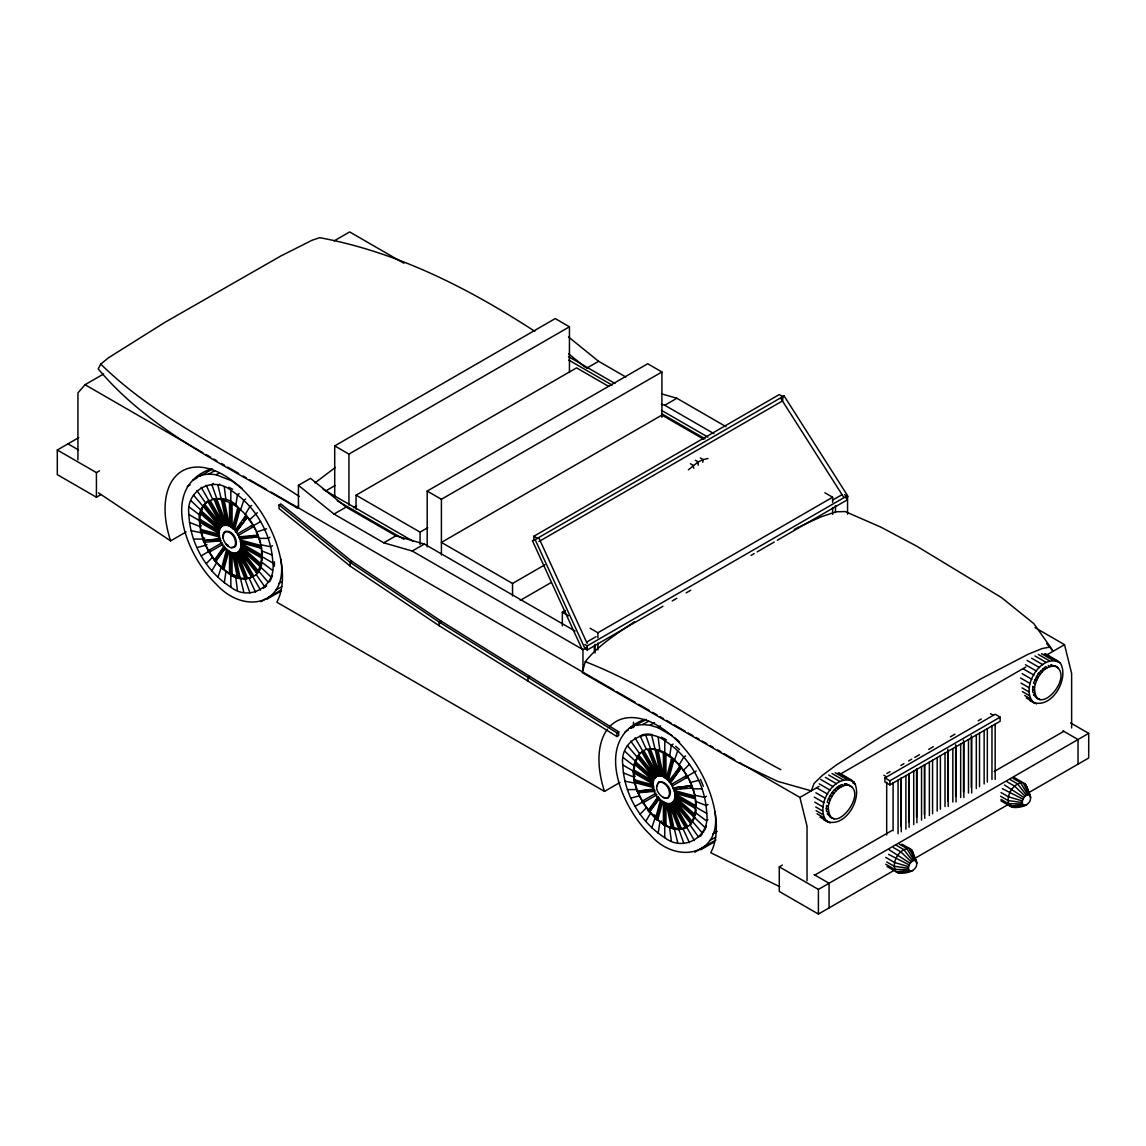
<?xml version="1.0" encoding="UTF-8"?>
<svg xmlns="http://www.w3.org/2000/svg" width="1146" height="1146" viewBox="0 0 1146 1146"><rect width="100%" height="100%" fill="white"/><g stroke="black" fill="none" stroke-linecap="round" stroke-linejoin="round"><path stroke-width="1.5" d="M188.889 514.482C185.351 491.047 212.339 475.461 230.862 490.244C255.343 505.758 271.645 533.979 272.834 562.944C276.372 586.38 249.384 601.951 230.862 587.167C206.38 571.668 190.078 543.433 188.889 514.482L219.473 532.217M238.497 507.678C225.261 490.617 195.336 498.61 199.562 522.204L219.473 533.692M199.92 520.442C199.948 512.849 202.212 504.355 209.088 500.172M263.379 588.256L266.588 585.764L264.812 586.795L256.174 574.576C273.794 545.94 246.075 497.908 212.468 498.854L206.194 485.259M262.219 560.652L262.219 552.171M274.295 566.282L274.496 563.374M622.794 764.984C619.241 741.548 646.229 725.977 664.766 740.76C689.247 756.26 705.535 784.494 706.724 813.445C710.276 836.881 683.288 852.466 664.766 837.683C640.27 822.169 623.983 793.949 622.794 764.984L653.378 782.732M698.716 837.311L690.078 825.077C707.197 796.914 681.798 753.567 650.556 748.811L645.699 735.044L647.49 734.013L652.045 734.471M696.224 809.792L695.264 815.751M827.67 822.04C812.929 807.758 834.89 771.057 853.942 781.987C864.127 798.59 843.012 832.283 823.516 819.634M828.257 812.371L826.481 811.339L826.481 805.409L828.257 806.44C829.346 843.17 874.513 787.904 844.416 783.979L850.475 785.827M1033.95 702.942C1019.209 688.66 1041.17 651.959 1060.222 662.889C1070.407 679.492 1049.292 713.184 1029.796 700.55M1034.537 693.273L1032.761 692.241L1032.761 686.311L1034.537 687.342C1034.709 720.906 1076.137 676.914 1054.965 665.711M222.854 535.941L223.714 532.732C230.604 526.931 238.941 539.823 235.517 546.126C229.558 551.484 222.739 541.686 222.854 535.941L224.43 532.331L223.714 532.732M235.517 546.126L234.801 546.527C237.637 540.468 231.807 530.24 224.731 531.787L225.447 531.386M224.1 524.653C237.265 523.908 250.014 552.959 232.738 553.719C221.035 550.309 210.864 527.633 226.593 523.221M656.758 786.443C658.449 775.498 671.771 786.228 670.267 793.433C668.576 804.377 655.268 793.648 656.758 786.443L657.475 786.041M667.688 797.988C672.831 792.559 665.898 780.555 658.635 782.303M673.547 802.1C680.781 791.084 662.001 765.514 652.704 780.082C649.796 791.915 664.351 812.07 676.04 800.653M911.328 871.261L909.193 870.702C906.844 866.748 910.569 860.317 915.153 860.374L916.098 860.918C919.923 870.888 905.254 874.326 898.12 872.908L887.104 866.548M1025.14 805.552L1023.006 804.993C1020.656 801.054 1024.381 794.608 1028.965 794.665L1029.91 795.209C1033.735 805.18 1019.066 808.618 1011.918 807.199L1000.902 800.839M224.301 582.784L225.963 571.582C210.692 559.291 200.249 540.382 199.562 520.642L200.837 519.983L219.23 530.598M235.761 505.844L237.423 494.642L239.199 493.611M658.191 833.285L659.867 822.083L661.643 821.066M669.651 756.346L671.327 745.144L673.103 744.112M702.77 462.253L703.186 459.589L707.984 458.5M828.257 806.44C830.105 797.115 836.322 787.073 846.206 785.01M1034.537 687.342C1036.399 677.429 1045.08 663.376 1056.755 666.743M261.746 563.617C260.214 579.418 240.474 583.142 229.515 574.074L229.515 551.068M211.007 468.857C158.177 487.895 187.357 556.97 216.179 584.102C243.668 614.743 288.219 605.776 280.856 559.262M644.912 719.373C592.067 738.396 621.261 807.486 650.083 834.603C675.366 864.6 722.295 856.449 714.86 811.325M219.674 530.598L200.435 513.537L200.765 512.305L202.054 511.56L220.003 527.489M200.435 513.537L202.054 511.56M228.856 550.839L224.129 568.473L222.854 569.218L221.608 568.115L226.765 548.877M237.451 509.025L232.294 528.263L233.526 529.366L238.683 510.128L239.958 509.383L238.726 508.294L237.451 509.025L238.683 510.128M237.437 513.093L238.726 508.294M222.854 569.218L228.011 549.98M234.815 528.621L239.958 509.383M240.617 547.645L240.288 548.877L259.526 565.938L261.145 563.961L241.906 546.9L240.617 547.645L259.856 564.706L259.526 565.938M241.562 548.132L241.906 546.9M634.669 762.806L653.908 779.867L653.578 781.114L634.34 764.053L634.669 762.806L635.944 762.076L653.908 777.991M635.944 762.076L634.34 764.053M660.669 799.392L655.512 818.631L656.744 819.719L658.033 818.989L662.76 801.355M671.341 759.54L666.184 778.779L667.43 779.867L672.587 760.629L673.862 759.898L672.63 758.795L671.341 759.54L672.587 760.629M669.622 770.026L670.911 765.213M656.744 819.719L661.901 800.481M668.705 779.137L673.862 759.898M674.192 799.392L693.43 816.439L695.035 814.477L675.796 797.415L675.467 798.647L679.32 802.057M693.43 816.439L695.035 814.477M298.59 505.2L297.716 508.323C228.527 466.537 151.229 432.142 98.198 368.897L100.762 364.084L108.44 357.81L164.738 322.456L280.813 256.002L312.013 240.273L319.705 237.68C397.676 252.048 468.886 288.463 534.795 331.337M634.44 621.777C617.064 633.681 598.541 644.94 585.291 661.657L582.254 672.587L738.74 762.935L777.862 781.414L811.282 790.855L814.047 783.434L822.341 775.427L836.236 765.055L883.108 735.36L932.214 706.667L981.32 678.647L1028.191 654.223L1042.072 648.564L1050.366 646.989L1053.131 651.229L1046.585 643.508M217.898 577.312L221.192 567.499M240.531 509.927L243.826 500.114L245.602 499.083M651.788 827.813L655.082 818C639.067 802.042 622.335 768.909 642.978 750.687M674.435 760.428L677.73 750.616M843.728 785.569L841.952 784.537C834.546 787.546 829.632 794.737 827.226 802.128L829.002 803.16M1047.444 667.66L1045.668 666.628L1038.362 673.418L1033.506 683.03L1035.282 684.062M270.657 579.876L271.917 577.097M657.689 784.251L659.337 781.887M694.877 817.37L690.436 824.876L683.159 829.074L689.434 842.668M704.561 830.392L706.452 826.209L704.675 827.24L694.519 817.571M211.809 570.894L216.651 562.7M245.072 514.712L249.914 506.532L251.69 505.501M645.699 821.396L650.556 813.216M678.962 765.227L683.818 757.048L685.595 756.016M220.591 528.077L203.343 506.618L203.974 505.715L205.263 504.971L221.436 525.083M205.263 504.971L203.343 506.618M225.647 548.075L215.405 561.569L214.302 560.193L224.258 546.026M234.93 530.842L244.886 516.674L246.161 515.929L247.278 517.319L236.033 532.217L247.278 517.319M216.58 558.03L222.553 549.536M237.208 528.678L241.19 523.02M243.181 520.184L246.161 515.929M215.405 561.569L225.361 547.401M239.07 551.068L256.317 572.527L258.237 570.88L240.989 549.421L239.715 550.166L256.962 571.61M258.237 570.88L256.317 572.527M637.233 757.134L639.153 755.486L656.414 776.945L654.481 778.592L637.233 757.134L639.153 755.486M659.552 798.59L649.309 812.07L648.206 810.695L658.162 796.527M681.182 767.82L669.937 782.732L668.834 781.357L680.065 766.445L681.182 767.82L671.212 781.987M653.464 804.291L648.206 810.695M655.455 801.455L658.449 797.201M673.103 776.358L668.834 781.357M676.083 772.118L680.065 766.445M649.309 812.07L659.265 797.903M672.974 801.584L690.221 823.043L692.141 821.381L674.894 799.937M692.141 821.381L690.221 823.043M639.797 753.151C624.169 777.189 642.82 809.893 663.892 824.332M700.493 836.279L702.212 834.03M103.613 373.983L85.048 384.712L77.928 392.92L77.928 459.804M206.194 563.674L212.468 557.328M249.255 520.098L257.306 512.72M640.098 814.176L646.358 807.83M683.159 770.599L689.434 764.253M688.388 469.817L698.186 461.91L703.186 459.589L700.335 457.956M314.978 482.896L335.334 467.468M781.816 397.418L784.036 395.8L848.054 496.419L845.834 498.037M334.174 240.875L349.645 231.936L403.922 263.265M100.991 494.585L96.422 497.235L57.3 474.645L57.3 450.006L78.788 437.6M57.3 450.006L96.422 472.596L99.473 470.834M192.757 480.403L197.141 477.868M200.077 476.177L212.554 468.972M187.213 486.577L190.136 484.887M196.367 477.323L202.298 474.888L208.973 474.014L214.818 470.634M208.973 474.014L216.179 474.731L219.115 473.04M213.586 483.497L211.809 484.529L216.651 498.309M219.674 484.113L217.898 485.13L221.192 498.754M214.302 499.756L216.694 498.911L226.65 524.582L225.361 525.326L224.258 525.427L214.302 499.756L216.694 498.911M201.452 510.156L202.513 509.54M221.608 500.272L224.129 499.857L229.286 525.054L228.011 525.785L222.854 500.601L221.608 500.272L226.765 525.455M222.854 500.601L224.129 499.857M200.306 514.998L201.367 514.382M229.515 526.429L229.515 503.438L230.79 502.693L230.862 490.244M229.515 503.438L230.79 504.168L232.065 503.438L232.065 526.429L230.79 525.685M334.718 496.877L334.718 445.894L555.223 318.588L569.447 326.796L569.447 372.522M98.527 492.88L170.611 540.883L186.082 531.945M229.988 573.831C213.887 563.288 203.243 545.195 200.306 526.315L201.367 525.699M220.003 537.173L200.765 532.016L200.435 530.397L201.725 529.653L219.359 534.38M200.765 532.016L202.054 531.271M201.452 532.489L202.513 531.873M334.718 445.894L348.943 454.103L569.447 326.796M204.747 537.99L202.971 539.021L193.473 539.121M298.433 507.907L298.433 485.317L310.523 478.34L346.092 507.091L395.886 535.827L424.335 544.049L575.063 631.059M221.235 540.769L203.974 542.316L203.343 540.654L220.147 538.534M203.974 542.316L205.263 541.571M205.893 545.124L206.968 544.508M279.051 504.928L280.827 503.911L351.965 561.397L440.881 620.946L618.697 731.821L618.697 735.517L616.92 736.549L439.09 625.673L350.189 566.124L279.051 508.623L279.051 504.928L350.189 562.428L439.09 621.977L616.92 732.853L616.92 736.549M223.069 537.975L223.57 535.526M222.152 542.688L208.071 550.825L208.973 552.386L223.055 544.264M237.236 533.979L252.607 525.112L253.51 526.673L238.139 535.554M201.18 555.839L208.73 551.484M252.994 525.928L260.529 521.573M226.063 544.192L228.312 545.41L227.596 545.811M325.722 490.918L334.99 485.575M230.919 547.731L234.5 547.057L233.784 547.473M266.588 528.807L256.174 532.088M214.302 560.193L215.577 559.449L216.694 560.824M256.317 535.927L257.592 535.196L258.237 536.844L239.715 539.121L239.07 537.474L256.317 535.927L256.962 537.574M241.176 545.897L243.668 544.465L243.41 542.044M270.026 537.273L268.25 538.305L258.752 538.405M221.608 568.115L222.897 567.37L224.129 568.473M259.526 546.227L260.801 545.482L261.145 547.1L259.856 547.845L240.617 542.688L240.288 541.07L259.526 546.227L259.856 547.845M356.048 509.211L356.048 495.172L576.553 367.866L608.569 386.345M272.547 545.754L270.771 546.785L260.629 544.722M229.515 574.074L230.79 573.329L232.065 574.074L232.065 552.845M262.019 555.294L242.093 543.806L240.818 544.536L260.729 556.039L262.019 555.294L262.019 556.784L260.729 557.515L240.818 546.026M298.433 485.317L334.002 514.067L346.092 507.091M586.508 368.281L598.613 361.305L625.773 376.977M232.065 574.074L230.79 574.805L225.963 571.582M353.57 507.707L356.65 505.916M231.22 574.647L236.105 577.025L237.179 576.409L233.512 574.619M232.294 552.444L237.451 577.641L239.958 577.226L235.159 553.719M259.856 564.706L261.145 563.961M237.451 577.641L239.958 577.226M234.93 552.916L244.886 578.587L247.278 577.742L237.938 553.69M244.886 578.587L247.278 577.742M274.61 561.912L272.834 562.944L262.162 556.784M272.547 575.707L270.771 576.725L260.629 567.055M270.026 581.266L268.25 582.297L258.752 571.209M427.186 546.828L427.186 491.075L647.691 363.755L661.915 371.977L661.915 417.287M278.922 583.4L281.859 581.71M275.942 590.018L281.787 586.637M260.844 601.707L265.227 599.172M268.164 597.481L280.641 590.276M266.774 599.286L281.429 590.82M427.186 491.075L441.411 499.284L661.915 371.977M334.002 514.067L383.795 542.817L395.886 535.827M351.965 561.397L350.189 562.428L350.189 566.124M356.048 495.172L420.066 532.131L427.773 527.69M383.795 542.817L412.245 551.025L424.335 544.049M661.414 404.28L664.766 405.24L676.856 398.264L726.063 426.67M533.878 540.353L533.878 536.242L779.28 394.568L782.833 396.616L782.833 399.352M782.833 396.616L537.431 538.291L533.878 536.242M538.978 541.514L782.833 400.728M703.658 439.205L661.915 415.096L441.411 542.402L512.534 583.472L544.923 564.777M520.255 600.375L551.083 582.569M562.328 625.902L562.328 612.222L565.422 610.431M590.161 628.295L597.897 632.75L832.626 497.235L832.626 502.363M586.766 642.061L596.035 636.703M832.483 500.186L841.751 494.843M529.781 676.384L528.005 677.415L528.005 681.111M584.861 644.525L587.225 645.9L846.851 496.003L846.851 500.1L777.317 540.253M412.245 551.025L582.956 649.596L585.978 647.848M584.861 648.636L587.225 649.997L662.947 606.277M672.229 600.934L676.856 598.255M686.139 592.897L690.766 590.219M751.045 555.423L754.125 553.633M757.22 551.856L774.223 542.044M616.92 732.853L618.697 731.821M625.186 731.75L628.123 730.059M631.045 728.369L633.982 726.679M630.257 727.825L646.459 719.473M636.202 725.404L642.863 724.53L648.722 721.149M642.863 724.53L650.083 725.246L654.481 722.711M650.083 725.246L657.675 727.524L660.612 725.833M638.651 755.687L636.875 756.718L627.363 745.631M658.162 775.928L648.206 750.258L649.481 749.527L650.584 749.427L660.554 775.097M666.542 739.729L664.766 740.76L664.766 753.08L665.969 753.939L665.969 776.945L664.694 777.676L663.405 776.945L663.405 753.939L664.694 753.208M648.206 750.258L650.584 749.427M636.775 759.841L634.999 760.872L624.842 751.203M655.512 750.773L658.033 750.372L663.19 775.556L661.901 776.3L660.669 775.971L655.512 750.773L658.033 750.372M635.629 764.697L633.853 765.714L623.309 757.707M653.12 781.114L634.741 770.499L633.466 771.229L633.466 772.705L653.378 784.208M633.466 772.705L634.741 771.974L634.741 770.499M663.405 753.939L664.694 754.684L665.969 753.939M170.611 540.883L170.568 540.754A82.985 47.917 60 0 1 221.192 473.642A82.985 47.917 60 0 1 278.893 597.825L276.888 602.237L604.501 791.399L619.986 782.46M634.196 776.816L635.271 776.2M634.34 780.899L653.578 786.056L653.908 787.674L634.669 782.517L634.34 780.899L635.615 780.168L653.249 784.895M634.669 782.517L635.944 781.787L635.615 780.168M655.641 775.899L658.133 774.452M660.741 775.441L663.233 774.008M637.233 791.17L654.481 789.637L655.125 791.284L637.878 792.817L637.233 791.17L654.037 789.05M666.643 778.836L669.121 777.403M656.056 793.204L641.961 801.326L642.877 802.902L656.959 794.765M671.141 784.494L686.497 775.613L687.414 777.189L672.043 786.056M635.085 806.354L642.634 801.999M686.884 776.444L696.209 771.057M672.974 787.975L691.496 785.698L692.141 787.345L690.852 788.09L673.604 789.623L672.974 787.975L691.496 785.698M663.162 797.53L665.525 797.831L664.809 798.246M694.705 795.997L675.467 790.84L674.192 791.585L693.43 796.742L694.705 795.997L695.035 797.616L693.76 798.361L674.521 793.204M666.356 798.39L668.39 797.573M674.679 799.579L677.171 798.146M655.44 817.8L656.515 817.184L654.237 814.792M706.452 796.255L704.675 797.287L694.519 795.238M664.766 837.683L664.694 802.315L663.405 801.584L663.405 824.576L664.694 823.845L665.969 824.576L665.969 803.346M694.634 806.555L695.909 805.81L695.909 807.285L694.634 808.03L674.722 796.527L674.722 795.052L694.634 806.555L694.634 808.03M665.969 824.576L664.694 825.321L663.405 824.576M707.984 804.549L706.208 805.566L695.665 801.412M671.427 826.71L669.651 827.741L664.766 825.364L655.082 818M666.184 802.959L671.341 828.143L672.63 827.412M671.341 828.143L673.862 827.741L669.049 804.234M676.212 828.143L674.435 829.174L669.651 827.741L671.327 840.878M668.834 803.432L678.79 829.088L681.182 828.257L671.843 804.191M678.79 829.088L681.182 828.257M707.984 819.705L706.208 820.737L695.665 812.715M703.931 831.781L702.154 832.813L692.642 821.725M712.826 833.916L717.224 831.38M709.832 840.519L715.691 837.139M694.734 852.223L704.991 846.307M705.75 845.863L716.006 839.946M700.679 849.788L713.858 842.181M739.428 762.52L799.908 797.43L819.046 786.385M840.147 774.209L1025.828 667.001M1045.94 655.383L1064.519 644.668L1071.625 673.404L1071.625 727.968M886.932 773.464L890.027 771.688M900.856 765.428L903.95 763.651M908.577 760.973L911.672 759.182M914.766 757.406L919.407 754.727M928.69 749.369L933.331 746.691M950.335 736.864L954.976 734.185M978.168 720.791L981.263 719.015M884.913 777.919L995.158 714.273L1000.143 717.138L1000.143 721.249L889.883 784.91L884.913 782.03L884.913 777.919L889.883 780.798L1000.143 717.138M894.023 870.401L818.402 914.064L779.28 891.473L779.28 866.834L782.331 865.072M814.849 875.043L892.161 830.406M994.212 771.487L1063.803 731.32M779.28 866.834L818.402 889.425L1088.7 733.368L1088.7 758.007L1028.549 792.731M915.668 857.91L1008.451 804.349M794.35 529.366L799.063 526.888M781.414 397.06L784.036 395.8M582.268 649.61L532.475 540.783L538.835 537.861L587.153 643.436M800.61 526.172L820.837 516.918L836.107 511.789L845.232 511.574L880.801 527.103L916.37 545.969L1001.733 597.754L1033.821 623.625L1050.366 646.989M532.475 540.783L534.967 539.666M587.382 647.246L584.89 648.364L535.096 539.537M253.352 576.839L245.43 578.902L236.105 577.025M646.716 749.155L642.634 750.888L635.085 737.823M687.242 827.34L678.962 829.618L674.435 829.174L677.73 842.797M1017.562 806.053L1014.597 807.228L1010.156 804.664M900.799 872.937L903.764 871.762M196.911 547.587L205.535 545.338M630.801 798.103L639.439 795.84M690.078 782.589L698.716 780.34M1011.918 807.199L1023.951 805.538M898.12 872.908L910.139 871.247M641.875 734.744L646.086 734.199M680.753 828.601L683.532 828.229M1021.129 805.652L1026.458 805.036M909.093 871.146L912.646 870.731M240.345 536.729L257.592 535.196M203.343 540.654L220.591 539.121M212.153 540.955L219.058 540.339M240.989 538.376L244.442 538.076M251.332 537.46L258.237 536.844M640.886 791.929L647.791 791.313M680.065 788.434L686.955 787.818M1023.006 804.993L1009.798 805.967C1004.512 797.1 1012.892 782.603 1023.22 782.732L1028.965 794.665M909.193 870.702L895.986 871.676C890.7 862.809 899.08 848.312 909.408 848.441L915.153 860.374M627.363 789.637L636.875 789.522M692.642 788.906L702.154 788.806M1022.404 803.962L1008.437 803.661L1001.031 799.392M908.592 869.671L894.625 869.37L885.729 864.242M679.32 829.418L674.779 828.973L665.11 825.149M1022.189 802.572L1007.964 800.51L1000.558 796.241M908.377 868.267L894.152 866.218L886.746 861.935M190.952 530.641L201.094 532.689M624.842 781.157L634.999 783.205M260.801 545.482L241.562 540.339L241.906 541.958M200.435 530.397L219.674 535.554M661.786 393.909L676.856 398.264M1022.404 800.925L1008.437 796.814L1001.031 792.531M908.592 866.634L894.625 862.523L885.729 857.394M216.179 474.731L231.578 480.804L241.892 488.167M671.083 826.925L675.854 828.357M189.405 522.361L199.948 526.515M261.775 550.897L272.304 555.065M623.309 772.862L633.853 777.031M585.291 661.657C655.082 688.861 715.032 734.787 780.813 769.697M1023.006 799.192L1002.392 788.663M909.193 864.901L888.58 854.372M228.699 487.308L232.638 489.227M657.675 727.524L671.957 735.646M661.285 737.179L665.224 739.098M779.753 886.689L710.792 852.753L712.783 848.341A82.985 47.917 60 0 0 684.749 748.868A82.985 47.917 60 0 0 609.572 726.707M844.487 494.628L846.851 496.003M824.891 492.766L832.626 497.235M664.766 405.24L713.972 433.661M568.459 356.621L614.944 383.466M661.443 410.311L707.942 437.142M1035.053 627.65L1064.519 644.668M568.702 360.059L612.107 385.099M661.7 413.735L705.091 438.789M1045.639 653.936L1058.087 661.127M1044.436 653.779L1060.222 662.889M1041.485 653.664L1052.558 660.053M1038.29 654.395L1049.349 660.769M1054.75 665.998L1050.696 664.881L1052.486 665.912M1056.612 667.072L1058.388 668.089M1034.953 655.927L1046.026 662.316M695.35 460.262L698.186 461.91L698.186 465.19M1048.232 665.439L1050.008 666.471M1031.629 658.234L1042.688 664.623M690.35 463.715L693.201 465.362L693.745 468.27M1043.104 668.405L1044.88 669.436M1027.045 660.411L1039.494 667.588M1040.625 670.697L1042.402 671.728M1025.469 664.723L1036.543 671.112M1038.362 673.418L1040.138 674.435M1022.891 668.677L1033.95 675.066M1036.356 676.455L1038.133 677.487M1034.723 679.707L1036.5 680.724M1022.146 673.69L1031.83 679.277M1020.57 678.002L1030.254 683.589M1032.503 689.419L1034.279 690.451M1020.986 683.059L1029.28 687.858M1022.031 687.901L1028.95 691.883M1035.282 695.694L1033.506 694.662L1036.5 697.613M1038.362 698.688L1040.138 699.705M1036.356 697.943L1038.133 698.974M1022.361 691.554L1029.28 695.55M1024.71 695.493L1030.254 698.688M1070.65 722.94L1088.7 733.368M1026.3 697.986L1031.83 701.18M1032.388 701.51L1036.543 703.902M1062.987 730.847L1078.028 739.528L1078.028 764.167M990.545 713.657L993.381 715.29M1014.325 777.604L1025.341 783.964L1030.526 796.241M1013.121 778.435L1020.542 782.704L1027.776 794.651M1010.156 779.595L1017.562 783.878L1026.458 795.181M1007.191 781.859L1014.597 786.142L1025.14 796.169M1004.512 784.981L1023.951 797.559M883.838 775.255L886.689 776.902M562.328 612.222L568.516 615.789M839.359 773.034L851.807 780.225M838.156 772.877L853.942 781.987M835.205 772.762L846.278 779.137M852.753 782.876L855.518 784.48M832.01 773.478L843.069 779.867M846.693 784.065L848.47 785.096M850.332 786.156L852.108 787.187M828.673 775.025L839.746 781.414M825.349 777.332L836.408 783.721M839.388 785.726L841.164 786.758M323.129 489.313L413.018 541.213M836.824 787.503L838.6 788.534M820.765 779.495L833.214 786.686M337.325 500.802L403.965 539.265M834.345 789.795L836.122 790.812M819.189 783.821L830.263 790.21M832.082 792.502L833.858 793.533M816.611 787.775L827.67 794.164M830.076 795.553L831.853 796.57M828.443 798.791L830.22 799.822M815.866 792.774L825.55 798.375M901.988 844.172L911.528 849.673L916.714 861.95M899.323 844.144L906.73 848.412L913.964 860.36M909.924 850.26L912.889 851.979L913.362 855.131M814.29 797.1L823.974 802.687M896.344 845.304L903.764 849.587L912.646 860.875M826.223 808.517L827.999 809.549M814.706 802.157L823 806.942M893.379 847.567L900.799 851.85L911.328 861.878M85.048 384.712L202.899 452.742M205.994 454.532L210.649 457.225M213.743 459.016L216.852 460.807M221.507 463.485L224.602 465.276M227.71 467.067L238.554 473.341M243.21 476.02L246.318 477.81M249.413 479.601L266.474 489.457M271.129 492.135L613.826 689.992M616.92 691.783L635.529 702.527M638.637 704.317L649.495 710.592M652.59 712.382L657.245 715.061M660.34 716.852L663.448 718.642M666.542 720.433L671.198 723.126M674.306 724.917L685.15 731.177M688.259 732.967L692.915 735.66M696.009 737.451L699.117 739.242M702.212 741.032L706.867 743.711M709.961 745.502L713.07 747.292M717.725 749.985L720.82 751.776M723.928 753.567L734.772 759.827M815.751 806.985L822.67 810.981M829.002 814.777L827.226 813.76L830.22 816.711M889.224 849.831L910.139 863.267M832.082 817.771L833.858 818.803M830.076 817.041L831.853 818.072M816.081 810.652L823 814.634M817.055 813.789L823.974 817.771M820.02 817.084L825.55 820.278M826.108 820.593L830.263 823M230.79 502.693L232.065 503.438M664.694 776.2L665.969 776.945M695.909 805.81L675.997 794.307L675.997 795.782M67.972 443.846L78.501 449.92M814.018 874.57L829.074 883.265L829.074 907.904M696.052 807.285L706.724 813.445M299.235 496.447C233.096 452.455 157.933 420.396 100.762 364.084M189.405 507.191L199.948 515.213M261.775 562.213L272.304 570.221M568.516 336.967L598.613 361.305M568.731 353.899L585.148 367.178M674.521 737.594L679.592 741.935M675.667 746.304L679.506 749.584M636.904 764.454L639.468 766.717M647.161 773.55L652.289 778.091M681.884 804.334L689.577 811.153M692.141 813.431L694.705 815.708M674.521 798.146L693.76 815.207M656.787 817.886L658.033 818.989M201.725 512.806L204.289 515.07M211.981 521.903L214.546 524.18M200.765 512.305L220.003 529.366M190.952 500.687L201.094 510.357M193.473 495.115L202.971 506.203M678.79 767.19L679.893 768.565M638.523 756.389L641.76 760.414M649.295 769.811L651.458 772.49M676.398 803.518L680.71 808.89M686.11 815.594L688.259 818.273M637.878 756.217L655.125 777.676M673.604 800.667L690.852 822.126M244.886 516.674L245.989 518.049M236.205 530.097L237.322 531.486M205.693 507.22L207.856 509.913M210.005 512.591L215.405 519.296M242.508 553.017L245.745 557.042M247.894 559.721L253.28 566.425M203.974 505.715L221.235 527.174M245.43 514.511L252.406 524.266M630.801 741.133L639.439 753.352M196.911 490.617L205.535 502.85M780.698 398.221L843.757 497.335M685.222 776.358L686.125 777.933M658.234 775.556L644.152 751.174L641.961 752.435L656.056 776.816M646.774 757.793L648.536 760.844M650.283 763.881L652.045 766.932M673.304 803.747L675.066 806.798M676.828 809.835L679.463 814.419M681.225 817.47L682.987 820.507M684.749 823.559L686.497 826.61M686.884 827.555L694.433 840.62M642.877 751.905L656.959 776.3M686.125 826.825L672.043 802.429L673.332 801.699L687.414 826.094L685.222 827.355L671.141 802.959M643.25 800.596L644.152 802.157M251.318 525.842L252.235 527.418M239.428 551.183L253.51 575.579L251.318 576.839L237.236 552.444M201.18 487.308L208.73 500.372M210.234 502.707L215.505 511.847M218.155 516.431L221.665 522.519M241.161 556.283L242.923 559.334M244.685 562.385L250.845 573.057M252.994 577.04L260.529 590.104M208.973 501.404L223.055 525.785L224.344 525.054L210.248 500.659L208.071 501.919L222.152 526.315M238.139 551.928L252.235 576.323M209.346 550.08L210.248 551.656M690.436 782.389C682.328 766.029 666.857 746.075 646.358 749.355L640.098 735.775M253.352 525.728L255.744 530.34M249.255 578.572L255.529 592.153M1030.727 797.645L1026.701 786.271M914.078 856.778L916.915 863.339M1025.341 783.964L1029.91 795.209M911.528 849.673L916.098 860.918M700.493 779.309L703.358 786.371M691.081 783.964L694.877 795.038L696.224 804.148M256.532 531.887L260.514 542.946M690.221 786.443L690.852 788.09M650.097 751.131L653.22 759.153M656.945 768.78L658.821 773.593M670.725 804.291L675.094 815.522M677.573 821.94L679.449 826.753M649.309 750.157L659.265 775.828M669.937 803.332L679.893 829.002M638.523 790.425L639.153 792.087M217.454 503.825L222.424 516.66M238.697 558.603L241.806 566.611M215.405 499.656L225.361 525.326M236.033 552.816L245.989 578.486M678.962 829.618L683.818 843.399M245.072 579.117L249.914 592.883M604.501 791.399L604.458 791.256A82.985 47.917 60 0 1 607.48 729.2M799.908 797.43L807.028 826.18L807.028 880.744M651.788 735.646L655.082 749.269M240.531 578.658L243.826 592.281M693.43 796.742L693.76 798.361M675.467 790.84L675.796 792.459M656.787 750.043L657.475 753.395M656.744 751.117L661.901 776.3M667.43 803.289L672.587 828.486M223.928 504.569L224.616 507.922M233.526 552.787L238.683 577.971M260.987 544.522L261.847 549.149M658.191 737.566L659.867 750.702M224.301 487.05L225.963 500.186M235.761 577.226L237.423 590.362M200.02 521.903L200.306 526.315M995.158 724.129L995.158 779.409M991.963 725.977L991.963 779.466M987.336 728.641L987.336 782.145M984.142 730.489L984.142 783.993M979.515 733.168L979.515 786.657M976.306 735.016L976.306 788.505M971.693 737.68L971.693 792.96M971.335 735.703L971.335 787.417M968.485 739.528L968.485 793.018M963.872 742.193L963.872 797.473M963.514 740.216L963.514 791.929M960.663 744.041L960.663 797.544M956.036 746.719L956.036 801.999M955.678 744.742L955.678 796.456M952.842 748.567L952.842 802.057M948.215 751.232L948.215 806.512M947.857 749.255L947.857 800.968M945.02 753.08L945.02 806.569M940.393 755.744L940.393 809.248M937.184 757.592L937.184 811.096M932.572 760.271L932.572 813.76M929.363 762.119L929.363 815.608M924.736 764.783L924.736 818.273M924.392 764.583L924.392 814.52M921.542 766.631L921.542 820.121M916.915 769.295L916.915 822.799M916.556 769.109L916.556 817.256M913.72 771.143L913.72 824.647M909.093 773.822L909.093 827.312M908.735 773.622L908.735 821.768M905.899 775.67L905.899 829.16M901.272 778.335L901.272 831.838M900.914 778.134L900.914 826.28M898.063 780.182L898.063 833.686M893.092 782.661L893.092 830.807M889.883 780.798L889.883 784.91M886.689 782.174L886.689 834.976M847.567 496.82L847.567 514.196M835.477 505.544L835.477 512.491M832.626 507.492L832.626 514.339M818.402 889.425L818.402 914.064M664.694 754.684L664.694 777.676M633.466 722.209L633.466 727.552M597.897 632.75L597.897 637.878M597.897 643.021L597.897 649.868M595.046 644.339L595.046 653.034M594.344 645.9L594.344 651.1M587.225 645.9L587.225 649.997M582.956 649.596L582.956 670.439M512.534 583.472L512.534 595.934M441.411 499.284L441.411 555.051M440.881 623.41L440.881 620.946L439.09 621.977L439.09 625.673M420.066 532.131L420.066 544.422M348.943 454.103L348.943 505.1M260.729 556.039L260.729 557.515M230.79 504.168L230.79 527.174M230.79 551.813L230.862 587.167M200.837 519.983L200.837 521.459M96.422 472.596L96.422 497.235"/></g></svg>
